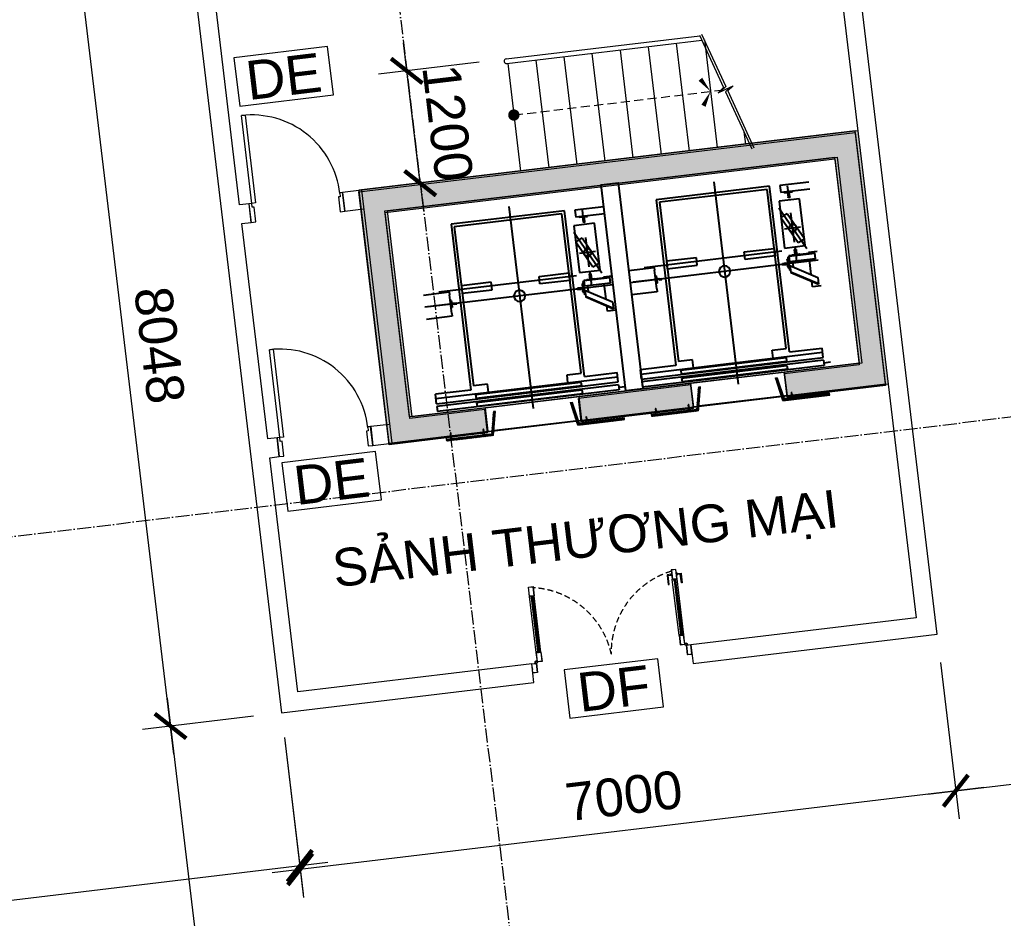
# Model space of a CAD drawing. Header units: millimetres. Extents: x -55734 to 118445, y -16290 to 119028.
# Drawn here: x 62700 to 73129, y 25763 to 35291 of the extents above; entities that cross this region are included whole.
import ezdxf
from ezdxf.enums import TextEntityAlignment as Align
from ezdxf.xclip import XClip

# ---------------------------------------------------------------- set-up
doc = ezdxf.new("R2010")
doc.units = ezdxf.units.MM
doc.header["$XCLIPFRAME"] = 0
for name, pattern in [('CGXD', [18, 4, -2, 4, -2, 4, -2]), ('Grid Line', [4.2, 3, -0.6, 0, -0.6]), ('HIDDEN2', [4.7625, 3.175, -1.5875]), ('HIDDENX2', [0.75, 0.5, -0.25])]:
    doc.linetypes.add(name, pattern=pattern)
doc.layers.get('Defpoints').update_dxf_attribs({"color": 230})
for name, color, linetype, lineweight in [('CHU', 181, 'Continuous', 5), ('Core - tb$0$A.Wall', 2, 'Continuous', 25), ('CUA', 31, 'Continuous', 9), ('DIM', 1, 'Continuous', 5), ('Duong Ranh', 83, 'CGXD', 50), ('GRA', 211, 'Continuous', 9), ('HATCH', 9, 'Continuous', 9), ('HATCH-1', 8, 'Continuous', 5), ('HATCH-TUONG', 152, 'Continuous', 15), ('LAT-GACH', 140, 'Continuous', 13), ('NET-CAT', 3, 'Continuous', 15), ('NET-THAY', 2, 'Continuous', 9), ('NET-THAY-2', 55, 'Continuous', 13), ('TRUC', 225, 'Continuous', 5), ('X-COT HAM$0$LC.HA', 8, 'Continuous', 9), ('Y-GHI CHU PCCC$0$Z-CT1-GHI CHU TT$0$KI-HIEU', 6, 'Continuous', 13)]:
    doc.layers.add(name, color=color, linetype=linetype, lineweight=lineweight)
doc.layers.add('Core - tb$0$CT3 MBT 11-31$0$Nqh-ME-01', color=8, linetype='Continuous')
doc.styles.add('Arial_4', font='arial_0.ttf', dxfattribs={"height": 400})
doc.styles.add('TA1', font='arial_0.ttf')
doc.styles.add('Y-GHI CHU PCCC$0$Arial', font='arial_0.ttf')
doc.dimstyles.new('D_200_KTx2', dxfattribs={"dimtxt": 400, "dimasz": 300, "dimexe": 300, "dimexo": 300, "dimgap": 160, "dimtad": 1, "dimdec": 0, "dimzin": 9, "dimtxsty": 'TA1', "dimblk": 'ARCHTICK', "dimcen": 1, "dimdle": 300, "dimclrd": 256, "dimclre": 256, "dimclrt": 7, "dimadec": 0, "dimazin": 0, "dimtfac": 1, "dimtdec": 0, "dimtix": 1, "dimtmove": 1, "dimatfit": 3, "dimldrblk": 'ARCHTICK', "dimfxl": 0, "dimtolj": 1, "dimtzin": 0, "dimlwd": -1, "dimlwe": -1, "dimarcsym": 0})

# ---------------------------------------------------------------- blocks, each defined once
blk = doc.blocks.new('CUA 1 CANH MO - 2 - Type 1000-1152411-MẶT BẰNG HẦM 2')
at = {"layer": 'CUA'}
for p, q in [((-368, 1040), (-328, 1040)), ((-368, 102), (-368, 1040)), ((-328, 1040), (-328, 102)), ((-328, 102), (-368, 102))]:
    blk.add_line(p, q, dxfattribs=at)
at = {"layer": 'CUA', "lineweight": 5}
for p, q in [((-369, 102), (-399, 102)), ((-399, 102), (-399, -98)), ((-369, 61), (-369, 102)), ((-349, 61), (-369, 61)), ((-349, -98), (-349, 61)), ((571, 61), (551, 61)), ((551, 61), (551, -98)), ((601, 102), (571, 102)), ((571, 102), (571, 61)), ((601, -98), (601, 102)), ((-399, -98), (-349, -98)), ((551, -98), (601, -98))]:
    blk.add_line(p, q, dxfattribs=at)
blk.add_arc((-368, 102), 938, 359.5, 90, dxfattribs=at)
blk = doc.blocks.new('_ArchTick')
at = {"color": 0, "const_width": 0.15}
blk.add_lwpolyline([(-0.5, -0.5), (0.5, 0.5)], dxfattribs=at)
blk = doc.blocks.new('*D21')
at = {"layer": 'Defpoints', "color": 0, "transparency": 16777216}
for p in [(74574, 43390), (74925, 41929), (44343, 34586)]:
    blk.add_point(p, dxfattribs=at)
at = {"layer": 'DIM', "transparency": 16777216}
for p, q in [((74855, 42221), (74504, 43682)), ((43700, 35977), (74866, 43460)), ((44273, 34878), (43922, 36339))]:
    blk.add_line(p, q, dxfattribs=at)
at = {"layer": 'DIM', "transparency": 16777216, "xscale": 300, "yscale": 300, "zscale": 300}
for p, rotation in [((74574, 43390), 13.50200419172087), ((43992, 36047), 193.5020041917208)]:
    blk.add_blockref('_ArchTick', p, dxfattribs=dict(at, rotation=rotation))
at = {"layer": 'DIM', "color": 7, "transparency": 16777216, "insert": (59198, 40073), "char_height": 400, "attachment_point": 5, "rotation": 13.502, "style": 'TA1'}
blk.add_mtext('\\A1;31452', dxfattribs=at)
blk = doc.blocks.new('Core - tb$0$CT3 MBT 11-31$0$tm')
at = {"layer": 'Core - tb$0$CT3 MBT 11-31$0$Nqh-ME-01'}
for p, q in [((-130, -1885), (-130, -115)), ((-130, -459), (-130, -150)), ((-270, -1751), (-270, -281)), ((-130, -469), (-130, -378)), ((854, -538), (854, -1663)), ((854, -538), (892, -538)), ((892, -538), (892, -1663)), ((939, -538), (939, -1663)), ((939, -538), (976, -538)), ((976, -538), (976, -1663)), ((-1085, -1125), (1073, -1125)), ((854, -1663), (892, -1663)), ((939, -1663), (976, -1663)), ((-130, -2125), (-130, -1731)), ((-130, -1818), (-130, -1731)), ((-265, -2019), (-728, -1777)), ((-500, -1981), (-500, -1810)), ((-855, -1896), (-952, -1896)), ((-896, -1896), (-818, -1896)), ((-348, -1896), (-662, -1896)), ((-292, -1896), (-144, -1896)), ((-204, -1896), (-282, -1896)), ((957, -2055), (957, -2125))]:
    blk.add_line(p, q, dxfattribs=at)
for points in [[(-260, -115), (-260, -390)], [(0, -390), (0, -115)], [(900, -115), (800, -115)], [(800, -494), (800, -115)], [(845, -115), (845, -2055)], [(900, -115), (900, -2055)], [(930, -2055), (930, -115)], [(930, -115), (985, -115)], [(985, -2055), (985, -115)], [(-260, -390), (-230, -390)], [(-30, -390), (-230, -390)], [(-168, -393), (-93, -393)], [(-168, -399), (-168, -393)], [(-167, -400), (-135, -402)], [(-134, -424), (-134, -403)], [(-126, -424), (-126, -403)], [(-125, -402), (-93, -400)], [(-93, -399), (-93, -393)], [(-30, -390), (0, -390)], [(-970, -494), (800, -494)], [(-970, -1706), (-970, -494)], [(-135, -426), (-135, -455)], [(-135, -455), (-125, -455)], [(-125, -426), (-125, -455)], [(-940, -1675), (-940, -525)], [(-940, -525), (760, -525)], [(-310, -525), (-230, -525)], [(-310, -845), (-310, -525)], [(-230, -525), (-230, -845)], [(760, -675), (760, -525)], [(845, -675), (760, -675)], [(-230, -845), (-310, -845)], [(-230, -1355), (-310, -1355)], [(-310, -1355), (-310, -1675)], [(-230, -1675), (-230, -1355)], [(845, -1525), (760, -1525)], [(760, -1525), (760, -1675)], [(800, -1706), (-970, -1706)], [(760, -1675), (-940, -1675)], [(-310, -1675), (-230, -1675)], [(-138, -1777), (-138, -1745)], [(-138, -1745), (-122, -1745)], [(-122, -1777), (-122, -1745)], [(800, -1706), (800, -2055)], [(-963, -2125), (-963, -1816)], [(-963, -1816), (-888, -1816)], [(-888, -2125), (-888, -1816)], [(-885, -1888), (-885, -1853)], [(-882, -1853), (-885, -1853)], [(-882, -1853), (-882, -1888)], [(-800, -2006), (-800, -1786)], [(-800, -1786), (-300, -1786)], [(-623, -1786), (-661, -1858)], [(-661, -1858), (-377, -2006)], [(-339, -1934), (-623, -1786)], [(-300, -1786), (-300, -2006)], [(-218, -1853), (-218, -1888)], [(-218, -1853), (-215, -1853)], [(-215, -1888), (-215, -1853)], [(-212, -2097), (-212, -1820)], [(-212, -1820), (-149, -1820)], [(-206, -2097), (-206, -1820)], [(-200, -1810), (-60, -1810)], [(-200, -1820), (-200, -1810)], [(-175, -1807), (-175, -1800)], [(-174, -1799), (-136, -1796)], [(-175, -1807), (-86, -1807)], [(-149, -2097), (-149, -1820)], [(-149, -1853), (-90, -1853)], [(-137, -1778), (-136, -1778)], [(-135, -1795), (-135, -1779)], [(-125, -1795), (-125, -1779)], [(-124, -1778), (-123, -1778)], [(-86, -1799), (-124, -1796)], [(-109, -1820), (-36, -1820)], [(-109, -1820), (51, -2097)], [(-86, -1807), (-86, -1800)], [(-60, -1820), (-60, -1810)], [(-43, -1820), (117, -2097)], [(-36, -1820), (123, -2097)], [(-885, -1940), (-885, -1904)], [(-882, -1940), (-885, -1940)], [(-882, -1888), (-831, -1888)], [(-882, -1891), (-831, -1891)], [(-882, -1901), (-831, -1901)], [(-831, -1904), (-882, -1904)], [(-882, -1904), (-882, -1940)], [(-828, -1898), (-828, -1894)], [(-825, -1894), (-825, -1898)], [(-377, -2006), (-339, -1934)], [(-275, -1894), (-275, -1898)], [(-272, -1898), (-272, -1894)], [(-218, -1888), (-269, -1888)], [(-218, -1891), (-269, -1891)], [(-218, -1901), (-269, -1901)], [(-269, -1904), (-218, -1904)], [(-218, -1904), (-218, -1940)], [(-218, -1940), (-215, -1940)], [(-215, -1940), (-215, -1904)], [(-300, -2006), (-800, -2006)], [(-222, -2125), (-222, -2032)], [(-222, -2032), (-212, -2032)], [(13, -2032), (-149, -2032)], [(143, -2032), (86, -2032)], [(143, -2125), (143, -2032)], [(900, -2055), (800, -2055)], [(930, -2055), (985, -2055)], [(-149, -2097), (-212, -2097)], [(51, -2097), (123, -2097)]]:
    blk.add_lwpolyline(points, dxfattribs=at)
for points in [[(-168, -399, 0.396325), (-167, -400)], [(-134, -403, 0.396325), (-135, -402)], [(-125, -402, 0.396325), (-126, -403)], [(-93, -400, 0.396325), (-93, -399)], [(-135, -425, 0.267949), (-134, -424)], [(-135, -425, 0.267949), (-135, -426)], [(-126, -424, 0.267949), (-126, -425)], [(-125, -426, 0.267949), (-126, -425)], [(-174, -1799, 0.390876), (-175, -1800)], [(-138, -1777, 0.414214), (-137, -1778)], [(-135, -1779, 0.414214), (-136, -1778)], [(-136, -1796, 0.390876), (-135, -1795)], [(-124, -1778, 0.414214), (-125, -1779)], [(-125, -1795, 0.390876), (-124, -1796)], [(-123, -1778, 0.414214), (-122, -1777)], [(-86, -1800, 0.390876), (-86, -1799)], [(-885, -1888, 0.414214), (-882, -1891)], [(-882, -1901, 0.414214), (-885, -1904)], [(-825, -1894, 0.414214), (-831, -1888)], [(-828, -1894, 0.414214), (-831, -1891)], [(-831, -1901, 0.414214), (-828, -1898)], [(-831, -1904, 0.414214), (-825, -1898)], [(-275, -1894, -0.414214), (-269, -1888)], [(-269, -1904, -0.414214), (-275, -1898)], [(-272, -1894, -0.414214), (-269, -1891)], [(-269, -1901, -0.414214), (-272, -1898)], [(-215, -1888, -0.414214), (-218, -1891)], [(-218, -1901, -0.414214), (-215, -1904)]]:
    blk.add_lwpolyline(points, format="xyb", dxfattribs=at)
for centre, radius in [((-130, -1125), 60), ((-500, -1896), 40)]:
    blk.add_circle(centre, radius, dxfattribs=at)
blk = doc.blocks.new('A$C1F5A74C7')
at = {"color": 0, "lineweight": 5}
for p, q in [((0, 10), (0, 12)), ((0, 10), (21, 10)), ((3, 8), (3, 10)), ((3, 5), (3, 7)), ((5, 91), (10, 94)), ((5, 91), (5, 29)), ((5, 91), (15, 91)), ((6, 78), (5, 75)), ((5, 75), (8, 75)), ((6, 72), (5, 69)), ((5, 69), (8, 69)), ((6, 66), (5, 63)), ((5, 63), (8, 63)), ((6, 60), (5, 57)), ((5, 57), (8, 57)), ((6, 54), (5, 51)), ((5, 51), (8, 51)), ((5, 49), (8, 49)), ((5, 10), (5, 29)), ((8, 5), (5, 5)), ((7, 80), (6, 78)), ((6, 78), (10, 78)), ((8, 73), (6, 72)), ((8, 67), (6, 66)), ((8, 61), (6, 60)), ((8, 55), (6, 54)), ((8, 82), (7, 80)), ((7, 81), (10, 81)), ((7, 80), (10, 80)), ((7, 29), (7, 76)), ((7, 10), (7, 31)), ((7, 9), (7, 10)), ((7, 5), (7, 8)), ((7, 5), (7, 5)), ((9, 84), (8, 82)), ((8, 83), (10, 83)), ((8, 73), (8, 75)), ((8, 69), (8, 67)), ((8, 61), (8, 63)), ((8, 57), (8, 55)), ((8, 51), (8, 49)), ((10, 87), (9, 85)), ((9, 85), (12, 86)), ((10, 5), (9, 5)), ((10, 99), (10, 11)), ((10, 94), (15, 91)), ((10, 87), (12, 85)), ((10, 41), (10, 80)), ((10, 78), (15, 78)), ((10, 41), (11, 41)), ((10, 13), (10, 0)), ((12, 5), (10, 5)), ((11, 84), (13, 84)), ((11, 81), (14, 82)), ((11, 41), (11, 80)), ((11, 80), (14, 80)), ((12, 84), (12, 83)), ((12, 73), (12, 75)), ((12, 75), (15, 75)), ((12, 73), (15, 72)), ((12, 69), (12, 67)), ((12, 69), (15, 69)), ((12, 67), (15, 66)), ((12, 61), (12, 63)), ((12, 63), (15, 63)), ((12, 61), (15, 60)), ((12, 57), (12, 55)), ((12, 57), (15, 57)), ((12, 55), (15, 54)), ((12, 49), (12, 51)), ((12, 51), (15, 51)), ((12, 49), (15, 49)), ((12, 5), (12, 5)), ((13, 82), (14, 80)), ((16, 5), (13, 5)), ((14, 80), (15, 78)), ((14, 29), (14, 76)), ((14, 10), (14, 31)), ((14, 9), (14, 10)), ((14, 5), (14, 8)), ((15, 91), (15, 29)), ((15, 78), (15, 75)), ((15, 72), (15, 69)), ((15, 66), (15, 63)), ((15, 60), (15, 57)), ((15, 54), (15, 51)), ((15, 10), (15, 29)), ((18, 10), (18, 8)), ((18, 7), (18, 5)), ((21, 10), (21, 12))]:
    blk.add_line(p, q, dxfattribs=at)
for centre, radius, start, end in [((5, 7), 2.77, 227.3489, 309.0524), ((10, 15), 10.9, 250.5292, 255.5659), ((10, 15), 10.9, 263.51, 276.4907), ((10, 15), 10.9, 284.1671, 289.4715), ((16, 7), 2.77, 230.845, 312.6565)]:
    blk.add_arc(centre, radius, start, end, dxfattribs=at)
blk = doc.blocks.new('*U34')
for p, q in [((11, 0), (11, 0)), ((12, 0), (11, 0)), ((12, 0), (12, 0)), ((14, 0), (13, 0)), ((14, 3), (14, 4)), ((14, 2), (14, 3)), ((14, 2), (14, 2)), ((14, 0), (14, 1)), ((14, 0), (14, -1)), ((14, 0), (15, 0)), ((16, 0), (16, 0)), ((17, 0), (17, 0)), ((17, 0), (18, 0)), ((48, 10), (48, -10)), ((14, -2), (14, -3)), ((14, -2), (14, -2)), ((14, -3), (14, -4))]:
    blk.add_line(p, q)
blk.add_lwpolyline([(50, 10), (9, 10, 0.414215), (7, 8), (7, -8, 0.414214), (9, -10), (50, -10)], format="xyb")
for radius in [2.9, 0.712]:
    blk.add_circle((14, 0), radius)
at = {"extrusion": (0, 0, -1), "xscale": 0.3999999999068677, "yscale": 0.3999999999068677, "zscale": -0.4, "rotation": 90.00000000000001}
blk.add_blockref('A$C1F5A74C7', (-43, -4), dxfattribs=at)
blk = doc.blocks.new('A$C480F4123')
at = {"layer": 'GRA', "transparency": 33554687}
h = blk.add_hatch(dxfattribs=at)
h.set_pattern_fill('ANSI37', color=159, scale=50, angle=652.0858, style=0)
h.set_pattern_definition([(337.085768, (32902.201, 181537.189), (2.43345473, 5.7568045), []), (67.085768, (32902.201, 181537.189), (-5.7568045, 2.43345473), [])])
h.paths.add_polyline_path([(69500, 30827), (69520, 31081), (69499, 31078), (69481, 30845)])
h = blk.add_hatch(dxfattribs=at)
h.set_pattern_fill('ANSI37', color=159, scale=50, angle=652.0858, style=0)
h.set_pattern_definition([(337.085768, (32703.6204, 181513.402), (2.43345473, 5.7568045), []), (67.085768, (32703.6204, 181513.402), (-5.7568045, 2.43345473), [])])
h.paths.add_polyline_path([(70393, 30934), (70314, 31176), (70334, 31178), (70407, 30956)])
h = blk.add_hatch(dxfattribs=at)
h.set_pattern_fill('ANSI37', color=159, scale=50, angle=276.8306, style=0)
h.set_pattern_definition([(321.8306493, (33216.617, 304596.5165), (3.86242455, 4.91367241), []), (51.8306493, (33216.617, 304596.5165), (-4.91367241, 3.86242455), [])])
h.paths.add_polyline_path([(70393, 30934), (70890, 30993), (70888, 31013), (70407, 30956)])
h = blk.add_hatch(dxfattribs=at)
h.set_pattern_fill('ANSI37', color=159, scale=50, angle=652.0858, style=0)
h.set_pattern_definition([(337.085768, (30529.163, 181252.934), (2.43345473, 5.7568045), []), (67.085768, (30529.163, 181252.934), (-5.7568045, 2.43345473), [])])
h.paths.add_polyline_path([(68219, 30673), (68140, 30916), (68160, 30918), (68233, 30695)])
h = blk.add_hatch(dxfattribs=at)
h.set_pattern_fill('ANSI37', color=159, scale=50, angle=652.0858, style=0)
h.set_pattern_definition([(337.085768, (30727.743, 181276.721), (2.43345473, 5.7568045), []), (67.085768, (30727.743, 181276.721), (-5.7568045, 2.43345473), [])])
h.paths.add_polyline_path([(67325, 30566), (67345, 30820), (67325, 30818), (67307, 30584)])
h = blk.add_hatch(dxfattribs=at)
h.set_pattern_fill('ANSI37', color=159, scale=50, angle=276.8306, style=0)
h.set_pattern_definition([(321.8306493, (33415.1975, 304620.3035), (3.86242455, 4.91367241), []), (51.8306493, (33415.1975, 304620.3035), (-4.91367241, 3.86242455), [])])
h.paths.add_polyline_path([(69500, 30827), (69003, 30767), (68997, 30817), (69001, 30787), (69481, 30845)])
h = blk.add_hatch(dxfattribs=at)
h.set_pattern_fill('ANSI37', color=159, scale=50, angle=276.8306, style=0)
h.set_pattern_definition([(321.8306493, (31042.1595, 304336.0483), (3.86242455, 4.91367241), []), (51.8306493, (31042.1595, 304336.0483), (-4.91367241, 3.86242455), [])])
h.paths.add_polyline_path([(68219, 30673), (68715, 30733), (68713, 30753), (68233, 30695)])
h = blk.add_hatch(dxfattribs=at)
h.set_pattern_fill('ANSI37', color=159, scale=50, angle=276.8306, style=0)
h.set_pattern_definition([(321.8306493, (31240.74, 304359.8353), (3.86242455, 4.91367241), []), (51.8306493, (31240.74, 304359.8353), (-4.91367241, 3.86242455), [])])
h.paths.add_polyline_path([(67325, 30566), (66829, 30507), (66823, 30556), (66827, 30527), (67307, 30584)])
at = {"layer": 'NET-CAT'}
h = blk.add_hatch(color=256, dxfattribs=at)
h.dxf.hatch_style = 1
h.paths.add_polyline_path([(71159, 33795), (65896, 33165), (66217, 30484), (67270, 30610), (67240, 30858), (66436, 30762), (66174, 32946), (70940, 33517), (71202, 31333), (70407, 31238), (70437, 30989), (71480, 31114)])
h.paths.add_polyline_path([(69415, 31119), (68233, 30977), (68263, 30729), (69444, 30870)], flags=17)
at = {"layer": 'Core - tb$0$A.Wall', "ltscale": 0.5}
blk.add_lwpolyline([(68908, 31058), (68729, 31037), (68468, 33221), (68646, 33242)], close=True, dxfattribs=at)
at = {"layer": 'GRA'}
for points in [[(69500, 30827), (69520, 31081), (69499, 31078), (69481, 30845)], [(70393, 30934), (70314, 31176), (70334, 31178), (70407, 30956)], [(70393, 30934), (70890, 30993), (70888, 31013), (70407, 30956)], [(68219, 30673), (68140, 30916), (68160, 30918), (68233, 30695)], [(67325, 30566), (67345, 30820), (67325, 30818), (67307, 30584)], [(69500, 30827), (69003, 30767), (68997, 30817), (69001, 30787), (69481, 30845)], [(68219, 30673), (68715, 30733), (68713, 30753), (68233, 30695)], [(67325, 30566), (66829, 30507), (66823, 30556), (66827, 30527), (67307, 30584)]]:
    blk.add_lwpolyline(points, close=True, dxfattribs=at)
at = {"layer": 'HATCH'}
for p, q in [((69415, 31119), (70407, 31238)), ((70407, 31238), (69415, 31119)), ((68233, 30977), (67240, 30858)), ((70437, 30989), (69444, 30870)), ((69444, 30870), (70437, 30989)), ((67270, 30610), (68263, 30729))]:
    blk.add_line(p, q, dxfattribs=at)
at = {"layer": 'LAT-GACH'}
for p, q in [((69415, 31119), (70407, 31238)), ((67240, 30858), (68233, 30977)), ((70378, 30982), (69504, 30878)), ((68203, 30722), (67329, 30617))]:
    blk.add_line(p, q, dxfattribs=at)
at = {"layer": 'NET-CAT'}
for p, q in [((71159, 33795), (65896, 33165)), ((71480, 31114), (71159, 33795)), ((66174, 32946), (70940, 33517)), ((70940, 33517), (71202, 31333)), ((65896, 33165), (66217, 30484)), ((66436, 30762), (66174, 32946)), ((71202, 31333), (70407, 31238)), ((70407, 31238), (70437, 30989)), ((70437, 30989), (70407, 31238)), ((69415, 31119), (68233, 30977)), ((69415, 31119), (69444, 30870)), ((69444, 30870), (69415, 31119)), ((70437, 30989), (71480, 31114)), ((68263, 30729), (68233, 30977)), ((67240, 30858), (66436, 30762)), ((67270, 30610), (67240, 30858)), ((68263, 30729), (69444, 30870)), ((66217, 30484), (67270, 30610))]:
    blk.add_line(p, q, dxfattribs=at)
at = {"layer": 'Core - tb$0$CT3 MBT 11-31$0$Nqh-ME-01', "extrusion": (0, 0, -1), "zscale": -1, "rotation": 263.1693507407662}
for p in [(-68674, 32042), (-66500, 31782)]:
    blk.add_blockref('Core - tb$0$CT3 MBT 11-31$0$tm', p, dxfattribs=at)
at = {"layer": 'GRA', "xscale": -1, "rotation": 276.8306492592343}
for p in [(70493, 30946), (68318, 30685)]:
    blk.add_blockref('*U34', p, dxfattribs=at)
at = {"layer": 'GRA', "rotation": 96.83064925923432}
for p in [(69401, 30815), (69401, 30815), (69053, 30773), (69053, 30773), (66879, 30513), (66879, 30513), (67226, 30554), (67226, 30554)]:
    blk.add_blockref('*U34', p, dxfattribs=at)
blk = doc.blocks.new('A$C2FD36E42')
blk.add_blockref('A$C480F4123', (-2, 14))
blk = doc.blocks.new('*D55')
at = {"layer": 'Defpoints', "color": 0, "transparency": 16777216}
for p in [(67868, 34876), (66804, 34748), (68011, 33684)]:
    blk.add_point(p, dxfattribs=at)
at = {"layer": 'DIM', "transparency": 16777216}
for p, q in [((66804, 34748), (66768, 35046)), ((67570, 34840), (66506, 34713)), ((66947, 33557), (66804, 34748)), ((67713, 33649), (66649, 33521)), ((66947, 33557), (66982, 33259))]:
    blk.add_line(p, q, dxfattribs=at)
at = {"layer": 'DIM', "transparency": 16777216, "xscale": 300, "yscale": 300, "zscale": 300}
for p, rotation in [((66804, 34748), 276.8306492592342), ((66947, 33557), 96.83064925923418)]:
    blk.add_blockref('_ArchTick', p, dxfattribs=dict(at, rotation=rotation))
at = {"layer": 'DIM', "color": 7, "transparency": 16777216, "insert": (67237, 34196), "char_height": 400, "attachment_point": 5, "rotation": 276.8306, "style": 'TA1'}
blk.add_mtext('\\A1;1200', dxfattribs=at)
blk = doc.blocks.new('*U49')
for points in [[(-1273, 50), (-50, 50), (0, -100), (0, 200), (50, 50), (1381, 50)], [(-1273, 0), (-50, 0), (0, -150), (0, 150), (50, 0), (1381, 0)]]:
    blk.add_lwpolyline(points)
blk = doc.blocks.new('*D67')
at = {"layer": 'Defpoints', "color": 0, "transparency": 16777216}
for p in [(72426, 28775), (65472, 27978), (65674, 26283)]:
    blk.add_point(p, dxfattribs=at)
at = {"layer": 'DIM', "transparency": 16777216}
for p, q in [((72462, 28477), (72660, 26818)), ((65507, 27680), (65710, 25985)), ((72923, 27151), (65377, 26247))]:
    blk.add_line(p, q, dxfattribs=at)
at = {"layer": 'DIM', "transparency": 16777216, "xscale": 300, "yscale": 300, "zscale": 300}
for p, rotation in [((72625, 27116), 6.830649259233956), ((65674, 26283), 186.830649259234)]:
    blk.add_blockref('_ArchTick', p, dxfattribs=dict(at, rotation=rotation))
at = {"layer": 'DIM', "color": 7, "transparency": 16777216, "insert": (69106, 27061), "char_height": 400, "attachment_point": 5, "rotation": 6.8306, "style": 'TA1', "bg_fill": 3, "box_fill_scale": 1.1, "bg_fill_color": 256, "bg_fill_true_color": 13158600, "bg_fill_transparency": 0}
blk.add_mtext('\\A1;7000', dxfattribs=at)
blk = doc.blocks.new('*D68')
at = {"layer": 'Defpoints', "color": 0, "transparency": 16777216}
for p in [(65472, 27978), (49524, 27427), (49883, 24428)]:
    blk.add_point(p, dxfattribs=at)
at = {"layer": 'DIM', "transparency": 16777216}
for p, q in [((65507, 27680), (65706, 26021)), ((49560, 27129), (49919, 24130)), ((65968, 26354), (49586, 24392))]:
    blk.add_line(p, q, dxfattribs=at)
at = {"layer": 'DIM', "transparency": 16777216, "xscale": 300, "yscale": 300, "zscale": 300}
for p, rotation in [((65670, 26319), 6.830649259234036), ((49883, 24428), 186.830649259234)]:
    blk.add_blockref('_ArchTick', p, dxfattribs=dict(at, rotation=rotation))
at = {"layer": 'DIM', "color": 7, "transparency": 16777216, "insert": (57734, 25735), "char_height": 400, "attachment_point": 5, "rotation": 6.8306, "style": 'TA1', "bg_fill": 3, "box_fill_scale": 1.1, "bg_fill_color": 256, "bg_fill_true_color": 13158600, "bg_fill_transparency": 0}
blk.add_mtext('\\A1;15900', dxfattribs=at)
blk = doc.blocks.new('*D69')
at = {"layer": 'Defpoints', "color": 0, "transparency": 16777216}
for p in [(65476, 27942), (67995, 12432), (66166, 12213)]:
    blk.add_point(p, dxfattribs=at)
at = {"layer": 'DIM', "transparency": 16777216}
for p, q in [((64263, 28099), (66202, 11915)), ((65178, 27907), (64001, 27766)), ((67697, 12396), (65869, 12177))]:
    blk.add_line(p, q, dxfattribs=at)
at = {"layer": 'DIM', "transparency": 16777216, "xscale": 300, "yscale": 300, "zscale": 300}
for p, rotation in [((64299, 27802), 96.83064925923405), ((66166, 12213), 276.8306492592341)]:
    blk.add_blockref('_ArchTick', p, dxfattribs=dict(at, rotation=rotation))
at = {"layer": 'DIM', "color": 7, "transparency": 16777216, "insert": (65594, 20051), "char_height": 400, "attachment_point": 5, "rotation": 276.8306, "style": 'TA1', "bg_fill": 3, "box_fill_scale": 1.1, "bg_fill_color": 256, "bg_fill_true_color": 13158600, "bg_fill_transparency": 0}
blk.add_mtext('\\A1;15700', dxfattribs=at)
blk = doc.blocks.new('*D70')
at = {"layer": 'Defpoints', "color": 0, "transparency": 16777216}
for p in [(64519, 35933), (63342, 35793), (65476, 27942)]:
    blk.add_point(p, dxfattribs=at)
at = {"layer": 'DIM', "transparency": 16777216}
for p, q in [((64335, 27504), (63306, 36090)), ((64221, 35898), (63044, 35757)), ((65178, 27907), (64001, 27766))]:
    blk.add_line(p, q, dxfattribs=at)
at = {"layer": 'DIM', "transparency": 16777216, "xscale": 300, "yscale": 300, "zscale": 300}
for p, rotation in [((63342, 35793), 96.83064925923405), ((64299, 27802), 276.8306492592341)]:
    blk.add_blockref('_ArchTick', p, dxfattribs=dict(at, rotation=rotation))
at = {"layer": 'DIM', "color": 7, "transparency": 16777216, "insert": (64182, 31840), "char_height": 400, "attachment_point": 5, "rotation": 276.8306, "style": 'TA1', "bg_fill": 3, "box_fill_scale": 1.1, "bg_fill_color": 256, "bg_fill_true_color": 13158600, "bg_fill_transparency": 0}
blk.add_mtext('\\A1;8048', dxfattribs=at)
blk = doc.blocks.new('*D73')
at = {"layer": 'Defpoints', "color": 0, "transparency": 16777216}
for p in [(85831, 30380), (72426, 28775), (86029, 28721)]:
    blk.add_point(p, dxfattribs=at)
at = {"layer": 'DIM', "transparency": 16777216}
for p, q in [((85866, 30082), (86065, 28424)), ((72327, 27080), (86327, 28757)), ((72462, 28477), (72660, 26818))]:
    blk.add_line(p, q, dxfattribs=at)
at = {"layer": 'DIM', "transparency": 16777216, "xscale": 300, "yscale": 300, "zscale": 300}
for p, rotation in [((86029, 28721), 6.830649259233962), ((72625, 27116), 186.830649259234)]:
    blk.add_blockref('_ArchTick', p, dxfattribs=dict(at, rotation=rotation))
at = {"layer": 'DIM', "color": 7, "transparency": 16777216, "insert": (79284, 28280), "char_height": 400, "attachment_point": 5, "rotation": 6.8306, "style": 'TA1', "bg_fill": 3, "box_fill_scale": 1.1, "bg_fill_color": 256, "bg_fill_true_color": 13158600, "bg_fill_transparency": 0}
blk.add_mtext('\\A1;13500', dxfattribs=at)
blk = doc.blocks.new('ALC1807-ASCENT PLAZA-KET CAU_rvt-1-MẶT BẰNG HẦM 1')
at = {"layer": 'X-COT HAM$0$LC.HA'}
h = blk.add_hatch(color=256, dxfattribs=at)
h.dxf.hatch_style = 1
h.paths.add_polyline_path([(66575, 33246), (71341, 33817), (71602, 31633), (66836, 31062)], flags=16)
h.paths.add_polyline_path([(69845, 31170), (69815, 31419), (70808, 31537), (70838, 31289), (71880, 31414), (71559, 34095), (66297, 33465), (66618, 30784), (67660, 30909), (67631, 31157), (68624, 31276), (68653, 31028)])
for p, q in [((70838, 31289), (70808, 31537)), ((69845, 31170), (69815, 31419)), ((68653, 31028), (68624, 31276)), ((67660, 30909), (67631, 31157))]:
    blk.add_line(p, q)
for points in [[(66297, 33465), (71559, 34095), (71880, 31414), (70838, 31289)], [(67631, 31157), (66836, 31062), (66575, 33246), (71341, 33817), (71602, 31633), (70808, 31537)], [(67660, 30909), (66618, 30784), (66297, 33465)], [(69815, 31419), (68624, 31276)], [(69845, 31170), (68653, 31028)]]:
    blk.add_lwpolyline(points)
blk = doc.blocks.new('*U119')
for p, q in [((-788, 112), (-788, 712)), ((-771, 699, 0), (-771, 126, 0)), ((-754, 699, 0), (-754, 126, 0)), ((-738, 112), (-738, 712)), ((737, 112), (737, 712)), ((754, 699, 0), (754, 126, 0)), ((771, 699, 0), (771, 126, 0)), ((788, 112), (788, 712)), ((-5679, 0, 0), (-850, 0, 0)), ((5314, 0, 0), (850, 0, 0)), ((-5679, -100, 0), (-850, -100, 0)), ((-5666, -42, 0), (-863, -42, 0)), ((-5666, -58, 0), (-863, -58, 0)), ((5314, -100, 0), (850, -100, 0)), ((5301, -42, 0), (863, -42, 0)), ((5301, -58, 0), (863, -58, 0))]:
    blk.add_line(p, q)
at = {"color": 1}
for p, q in [((-763, 119, 0), (-763, 706, 0)), ((762, 119, 0), (762, 706, 0)), ((-857, -50, 0), (-5673, -50, 0)), ((857, -50, 0), (5308, -50, 0))]:
    blk.add_line(p, q, dxfattribs=at)
at = {"ltscale": 100}
for p, q in [((-5679, -61, 0), (-5679, -39, 0)), ((-5679, -61, 0), (-5679, -39, 0)), ((-850, -61, 0), (-850, -39, 0)), ((-850, -61, 0), (-850, -39, 0)), ((850, -61, 0), (850, -39, 0)), ((850, -61, 0), (850, -39, 0)), ((5314, -61, 0), (5314, -39, 0)), ((5314, -61, 0), (5314, -39, 0))]:
    blk.add_line(p, q, dxfattribs=at)
for points in [[(-738, 712), (-788, 712), (-788, 812), (-738, 812)], [(-740, 714), (-786, 714), (-786, 810), (-740, 810)], [(737, 712), (788, 712), (788, 812), (737, 812)], [(740, 714), (786, 714), (786, 810), (740, 810)], [(-738, 12), (-788, 12), (-788, 112), (-738, 112)], [(-740, 14), (-786, 14), (-786, 110), (-740, 110)], [(737, 12), (788, 12), (788, 112), (737, 112)], [(740, 14), (786, 14), (786, 110), (740, 110)], [(-5729, -100), (-5729, 0), (-5679, 0), (-5679, -100)], [(-850, 0), (-800, 0), (-800, -100), (-850, -100)], [(850, 0), (800, 0), (800, -100), (850, -100)], [(5364, -100), (5364, 0), (5314, 0), (5314, -100)], [(-5727, -98), (-5727, -2), (-5681, -2), (-5681, -98)], [(-848, -2), (-802, -2), (-802, -98), (-848, -98)], [(848, -2), (802, -2), (802, -98), (848, -98)], [(5362, -98), (5362, -2), (5316, -2), (5316, -98)]]:
    blk.add_lwpolyline(points, close=True)
for points in [[(687, 662), (697, 662), (697, 757), (728, 757, -0.063254), (727, 760), (727, 765, -0.063254), (728, 767), (687, 767), (687, 757)], [(737, 775), (737, 750, -0.414214), (727, 760), (727, 765, -0.414214)], [(788, 775), (788, 750, 0.414214), (798, 760), (798, 765, 0.414214)], [(838, 662), (828, 662), (828, 757), (797, 757, 0.063254), (798, 760), (798, 765, 0.063254), (797, 767), (838, 767), (838, 757)]]:
    blk.add_lwpolyline(points, format="xyb", close=True)
at = {"elevation": 0}
for points in [[(-752, 712), (-774, 712), (-774, 700, 0.414214), (-773, 699), (-770, 699, 0.414214), (-769, 700, 0.414214), (-770, 700), (-772, 700, -0.414214), (-773, 701), (-773, 711, -0.414214), (-772, 711), (-753, 711, -0.414214), (-753, 711), (-753, 701, -0.414214), (-753, 700), (-756, 700, 0.414214), (-756, 700, 0.414214), (-756, 699), (-752, 699, 0.414214), (-752, 700), (-752, 712)], [(752, 712), (774, 712), (774, 700, -0.414214), (773, 699), (770, 699, -0.414214), (769, 700, -0.414214), (770, 700), (772, 700, 0.414214), (772, 701), (772, 711, 0.414214), (772, 711), (753, 711, 0.414214), (752, 711), (752, 701, 0.414214), (753, 700), (756, 700, -0.414214), (756, 700, -0.414214), (756, 699), (752, 699, -0.414214), (752, 700), (752, 712)], [(-5679, -39), (-5679, -61), (-5667, -61, 0.414214), (-5666, -61), (-5666, -57, 0.414214), (-5667, -57, 0.414214), (-5667, -57), (-5667, -60, -0.414214), (-5668, -60), (-5678, -60, -0.414214), (-5678, -60), (-5678, -41, -0.414214), (-5678, -40), (-5668, -40, -0.414214), (-5667, -41), (-5667, -43, 0.414214), (-5667, -44, 0.414214), (-5666, -43), (-5666, -40, 0.414214), (-5667, -39), (-5679, -39)], [(-850, -39), (-850, -61), (-863, -61, -0.414214), (-863, -61), (-863, -57, -0.414214), (-863, -57, -0.414214), (-862, -57), (-862, -60, 0.414214), (-862, -60), (-852, -60, 0.414214), (-851, -60), (-851, -41, 0.414214), (-852, -40), (-862, -40, 0.414214), (-862, -41), (-862, -43, -0.414214), (-863, -44, -0.414214), (-863, -43), (-863, -40, -0.414214), (-863, -39), (-850, -39)], [(850, -39), (850, -61), (863, -61, 0.414214), (863, -61), (863, -57, 0.414214), (863, -57, 0.414214), (862, -57), (862, -60, -0.414214), (862, -60), (852, -60, -0.414214), (851, -60), (851, -41, -0.414214), (852, -40), (862, -40, -0.414214), (862, -41), (862, -43, 0.414214), (863, -44, 0.414214), (863, -43), (863, -40, 0.414214), (863, -39), (850, -39)], [(5314, -39), (5314, -61), (5302, -61, -0.414214), (5301, -61), (5301, -57, -0.414214), (5302, -57, -0.414214), (5302, -57), (5302, -60, 0.414214), (5303, -60), (5313, -60, 0.414214), (5313, -60), (5313, -41, 0.414214), (5313, -40), (5303, -40, 0.414214), (5302, -41), (5302, -43, -0.414214), (5302, -44, -0.414214), (5301, -43), (5301, -40, -0.414214), (5302, -39), (5314, -39)]]:
    blk.add_lwpolyline(points, format="xyb", dxfattribs=at)
at = {"color": 8, "lineweight": 5, "elevation": 0}
for points in [[(-765, 706, -0.110226), (-765, 706), (-760, 706, -0.110226), (-760, 706, -0.547587), (-760, 702, 0.371535), (-760, 702, -0.207699), (-760, 698, 0.626616), (-760, 697, 0.088099), (-754, 699), (-757, 699), (-757, 702), (-755, 702), (-759, 707, 0.26277), (-759, 707), (-763, 707), (-766, 707, 0.26277), (-766, 707), (-770, 702), (-768, 702), (-768, 699), (-771, 699, 0.088099), (-765, 697, 0.626616), (-765, 698, -0.207699), (-765, 702, 0.371535), (-765, 702, -0.547587)], [(765, 706, 0.110226), (765, 706), (760, 706, 0.110226), (760, 706, 0.547587), (760, 702, -0.371535), (760, 702, 0.207699), (760, 698, -0.626616), (760, 697, -0.088099), (754, 699), (757, 699), (757, 702), (755, 702), (759, 707, -0.26277), (759, 707), (762, 707), (766, 707, -0.26277), (766, 707), (770, 702), (768, 702), (768, 699), (771, 699, -0.088099), (765, 697, -0.626616), (765, 698, 0.207699), (765, 702, -0.371535), (765, 702, 0.547587)], [(-765, 119, 0.110226), (-765, 119), (-760, 119, 0.110226), (-760, 119, 0.547587), (-760, 123, -0.371535), (-760, 123, 0.207699), (-760, 127, -0.626616), (-760, 128, -0.088099), (-754, 126), (-757, 126), (-757, 123), (-755, 123), (-759, 118, -0.26277), (-759, 118), (-763, 118), (-766, 118, -0.26277), (-766, 118), (-770, 123), (-768, 123), (-768, 126), (-771, 126, -0.088099), (-765, 128, -0.626616), (-765, 127, 0.207699), (-765, 123, -0.371535), (-765, 123, 0.547587)], [(765, 119, -0.110226), (765, 119), (760, 119, -0.110226), (760, 119, -0.547587), (760, 123, 0.371535), (760, 123, -0.207699), (760, 127, 0.626616), (760, 128, 0.088099), (754, 126), (757, 126), (757, 123), (755, 123), (759, 118, 0.26277), (759, 118), (762, 118), (766, 118, 0.26277), (766, 118), (770, 123), (768, 123), (768, 126), (771, 126, 0.088099), (765, 128, 0.626616), (765, 127, -0.207699), (765, 123, 0.371535), (765, 123, -0.547587)]]:
    blk.add_lwpolyline(points, format="xyb", close=True, dxfattribs=at)
at = {"color": 1, "elevation": 0}
for points in [[(-760, 119), (-765, 119), (-765, 706), (-760, 706)], [(760, 119), (765, 119), (765, 706), (760, 706)]]:
    blk.add_lwpolyline(points, close=True, dxfattribs=at)
for points in [[(-752, 112), (-774, 112), (-774, 125, -0.414214), (-773, 126), (-770, 126, -0.414214), (-769, 125, -0.414214), (-770, 124), (-772, 124, 0.414214), (-773, 124), (-773, 114, 0.414214), (-772, 114), (-753, 114, 0.414214), (-753, 114), (-753, 124, 0.414214), (-753, 124), (-756, 124, -0.414214), (-756, 125, -0.414214), (-756, 126), (-752, 126, -0.414214), (-752, 125), (-752, 112)], [(752, 112), (774, 112), (774, 125, 0.414214), (773, 126), (770, 126, 0.414214), (769, 125, 0.414214), (770, 124), (772, 124, -0.414214), (772, 124), (772, 114, -0.414214), (772, 114), (753, 114, -0.414214), (752, 114), (752, 124, -0.414214), (753, 124), (756, 124, 0.414214), (756, 125, 0.414214), (756, 126), (752, 126, 0.414214), (752, 125), (752, 112)]]:
    blk.add_lwpolyline(points, format="xyb")
at = {"elevation": 0}
for points in [[(-5679, -41), (-5679, -60)], [(-5679, -41), (-5679, -60)], [(-850, -41), (-850, -60)], [(-850, -41), (-850, -60)], [(850, -41), (850, -60)], [(850, -41), (850, -60)], [(5314, -41), (5314, -60)], [(5314, -41), (5314, -60)]]:
    blk.add_lwpolyline(points, dxfattribs=at)
at = {"color": 8, "lineweight": 5}
for points in [[(-5673, -52, -0.110226), (-5673, -52), (-5673, -48, -0.110226), (-5673, -48, -0.547587), (-5669, -47, 0.371535), (-5669, -47, -0.207699), (-5664, -47, 0.626616), (-5664, -47, 0.088099), (-5666, -42), (-5666, -44), (-5669, -44), (-5669, -43), (-5674, -46, 0.26277), (-5674, -47), (-5674, -50), (-5674, -53, 0.26277), (-5674, -54), (-5669, -57), (-5669, -56), (-5666, -56), (-5666, -58, 0.088099), (-5664, -53, 0.626616), (-5664, -53, -0.207699), (-5669, -53, 0.371535), (-5669, -53, -0.547587)], [(-857, -52, 0.110226), (-857, -52), (-857, -48, 0.110226), (-857, -48, 0.547587), (-860, -47, -0.371535), (-861, -47, 0.207699), (-865, -47, -0.626616), (-865, -47, -0.088099), (-863, -42), (-863, -44), (-860, -44), (-860, -43), (-856, -46, -0.26277), (-855, -47), (-855, -50), (-855, -53, -0.26277), (-856, -54), (-860, -57), (-860, -56), (-863, -56), (-863, -58, -0.088099), (-865, -53, -0.626616), (-865, -53, 0.207699), (-861, -53, -0.371535), (-860, -53, 0.547587)], [(857, -52, -0.110226), (857, -52), (857, -48, -0.110226), (857, -48, -0.547587), (860, -47, 0.371535), (861, -47, -0.207699), (865, -47, 0.626616), (865, -47, 0.088099), (863, -42), (863, -44), (860, -44), (860, -43), (856, -46, 0.26277), (855, -47), (855, -50), (855, -53, 0.26277), (856, -54), (860, -57), (860, -56), (863, -56), (863, -58, 0.088099), (865, -53, 0.626616), (865, -53, -0.207699), (861, -53, 0.371535), (860, -53, -0.547587)], [(5308, -52, 0.110226), (5308, -52), (5308, -48, 0.110226), (5308, -48, 0.547587), (5304, -47, -0.371535), (5304, -47, 0.207699), (5299, -47, -0.626616), (5299, -47, -0.088099), (5301, -42), (5301, -44), (5304, -44), (5304, -43), (5308, -46, -0.26277), (5309, -47), (5309, -50), (5309, -53, -0.26277), (5308, -54), (5304, -57), (5304, -56), (5301, -56), (5301, -58, -0.088099), (5299, -53, -0.626616), (5299, -53, 0.207699), (5304, -53, -0.371535), (5304, -53, 0.547587)]]:
    blk.add_lwpolyline(points, format="xyb", close=True, dxfattribs=at)
at = {"color": 1}
for points in [[(-857, -48), (-857, -53), (-5673, -53), (-5673, -48)], [(857, -48), (857, -53), (5308, -53), (5308, -48)]]:
    blk.add_lwpolyline(points, close=True, dxfattribs=at)
for centre, radius in [((-800, 12), 12.5), ((-800, 12), 10.5), ((800, 12), 12.5), ((800, 12), 10.5)]:
    blk.add_circle(centre, radius)
at = {"color": 8, "linetype": 'HIDDEN2', "lineweight": 5, "ltscale": 20}
for centre, start, end in [((-893, -86), 5.5004, 79.9944), ((893, -86), 100.0056, 174.4996)]:
    blk.add_arc(centre, 898, start, end, dxfattribs=at)
blk = doc.blocks.new('Y-GHI CHU PCCC$0$A$C53D4240F')
at = {"color": 8, "ltscale": 30}
blk.add_lwpolyline([(-266.7, -137.5), (266.7, -137.5), (266.7, 137.5), (-266.7, 137.5)], close=True, dxfattribs=at)
at = {"color": 8, "style": 'Y-GHI CHU PCCC$0$Arial'}
blk.add_text('DE', height=220, dxfattribs=at).set_placement((0, 0), align=Align.MIDDLE_CENTER)
blk = doc.blocks.new('Y-GHI CHU PCCC$0$A$C67775D76')
at = {"color": 8, "ltscale": 30}
blk.add_lwpolyline([(-266.7, -137.5), (266.7, -137.5), (266.7, 137.5), (-266.7, 137.5)], close=True, dxfattribs=at)
at = {"color": 8, "style": 'Y-GHI CHU PCCC$0$Arial'}
blk.add_text('DF', height=220, dxfattribs=at).set_placement((0, 0), align=Align.MIDDLE_CENTER)

msp = doc.modelspace()

# ---------------------------------------------------------------- hatches: boundary and pattern name
at = {"layer": 'HATCH-TUONG', "lineweight": 9}
for points in [[(66600.8, 33263.7), (71615, 33864.3), (71585.2, 34112.5), (66571.1, 33511.9)], [(71658.1, 31402), (71906.4, 31431.7), (71615, 33864.3), (71366.7, 33834.6), (71628.4, 31650.2)], [(66644, 30801.3), (66892.2, 30831.1), (66571.1, 33511.9), (66322.9, 33482.2), (66627.8, 30936.1)]]:
    msp.add_hatch(color=256, dxfattribs=at).paths.add_polyline_path(points, flags=0)

# ---------------------------------------------------------------- linework, layer by layer
at = {"layer": 'HATCH-1'}
msp.add_lwpolyline([(69916.9, 34659.4, 50, 0, 0), (70024.5, 34529.9, 0, 50, 0), (69950.6, 34378.6, 50, 50, 0)], format="xyseb", dxfattribs=at)
at = {"layer": 'HATCH-1', "linetype": 'HIDDEN2', "ltscale": 30}
msp.add_lwpolyline([(67939.4, 34280.1), (70133.6, 34542.9)], dxfattribs=at)
at = {"layer": 'HATCH-1', "linetype": 'HIDDENX2', "ltscale": 100, "const_width": 60}
msp.add_lwpolyline([(67939.4, 34250.1, -1), (67939.4, 34310.1, -1)], format="xyb", close=True, dxfattribs=at)
at = {"layer": 'NET-CAT'}
for p, q in [((72426, 28775), (71510.9, 36414.8)), ((71323.8, 36294.7), (72203.7, 28949.8)), ((64518.5, 35933.5), (65475.7, 27942.4)), ((65032.1, 33327.6), (64737.8, 35784.1)), ((71585.2, 34112.5), (66322.9, 33482.2)), ((66600.8, 33263.7), (71366.7, 33834.6)), ((71366.7, 33834.6), (71628.4, 31650.2)), ((66322.9, 33482.2), (66124.3, 33458.4)), ((66322.9, 33482.2), (66644, 30801.3)), ((66124.3, 33458.4), (66148.1, 33259.8)), ((65131.4, 33339.4), (65032.1, 33327.6)), ((65155.2, 33140.9), (65131.4, 33339.4)), ((66148.1, 33259.8), (66346.6, 33283.6)), ((66862.5, 31079.3), (66600.8, 33263.7)), ((65055.9, 33129), (65155.2, 33140.9)), ((65329.4, 30845.3), (65055.9, 33129)), ((71628.4, 31650.2), (66862.5, 31079.3)), ((66644, 30801.3), (71906.4, 31431.7)), ((66620.2, 30999.9), (66421.6, 30976.1)), ((66421.6, 30976.1), (66445.4, 30777.5)), ((65428.7, 30857.2), (65329.4, 30845.3)), ((65452.5, 30658.6), (65428.7, 30857.2)), ((66445.4, 30777.5), (66644, 30801.3)), ((65353.2, 30646.7), (65452.5, 30658.6)), ((65650.5, 28164.8), (65353.2, 30646.7))]:
    msp.add_line(p, q, dxfattribs=at)
at = {"layer": 'NET-THAY'}
for points in [[(67858.1, 34874.7), (69910.5, 35120.5)], [(67864.1, 34825), (69932.4, 35072.8)]]:
    msp.add_lwpolyline(points, dxfattribs=at)
msp.add_arc((67861.1, 34849.8), 25, 96.83065, 276.83065, dxfattribs=at)
at = {"layer": 'NET-THAY-2'}
for p, q in [((69959.1, 35076), (70095.9, 33934.1)), ((69065.5, 34968.9), (69202.3, 33827.1)), ((69363.4, 35004.6), (69500.1, 33862.8)), ((69661.2, 35040.3), (69798, 33898.4)), ((68171.9, 34861.9), (68308.7, 33720)), ((68469.8, 34897.6), (68606.5, 33755.7)), ((68767.6, 34933.2), (68904.4, 33791.4)), ((67874, 34826.2), (68010.8, 33684.4)), ((70377.8, 34102.6), (70393.8, 33969.8))]:
    msp.add_line(p, q, dxfattribs=at)

# ---------------------------------------------------------------- block references
at = {"layer": 'CUA'}
for p, rotation in [((65539.3, 33285.3), 6.830649259233306), ((65836.6, 30803.1), 6.830649259234323)]:
    msp.add_blockref('CUA 1 CANH MO - 2 - Type 1000-1152411-MẶT BẰNG HẦM 2', p, dxfattribs=dict(at, rotation=rotation))
at = {"layer": 'Duong Ranh'}
msp.add_blockref('A$C2FD36E42', (400.5, 303.3), dxfattribs=at)
at = {"layer": 'HATCH-1', "xscale": 0.4999999999999997, "yscale": 0.4999999999999997, "zscale": 0.4999999999999997, "rotation": 294.6628127972297}
msp.add_blockref('*U49', (70173.5, 34547.7), dxfattribs=at)

# ---------------------------------------------------------------- texts
at = {"layer": 'CHU', "color": 7, "insert": (65995.5, 29669), "char_height": 400, "width": 6412.215, "attachment_point": 1, "rotation": 6.83065, "line_spacing_factor": 0.936439, "style": 'Arial_4'}
msp.add_mtext('\\pt2540,5080,7620,10160,12700,15240,17780,20320,22860,25400,27940,30480,33020,35560,38100,40640,43180,45720,48260,50800,53340,55880,58420,60960,63500,66040,68580,71120,73660,76200,78740,81280;SẢNH THƯƠNG MẠI', dxfattribs=at)

# ---------------------------------------------------------------- dimensions: what is measured, and where the dimension line sits
at = {"layer": 'DIM'}
for p1, p2, distance, picture, middle in [((44342.7, 34586), (74925.1, 41929.3), 1502.6, '*D21', (59198, 40073)), ((68010.8, 33684.4), (67868.1, 34875.8), 1071.8, '*D55', (67236.9, 34195.9))]:
    dim = msp.add_aligned_dim(p1=p1, p2=p2, distance=distance, dimstyle='D_200_KTx2', dxfattribs=at)
    dim.commit()
    dim.dimension.update_dxf_attribs({"geometry": picture, "text_midpoint": middle})

# ---------------------------------------------------------------- next in the draw order: dimensions: what is measured, and where the dimension line sits
dim = msp.add_linear_dim(base=(65674.5, 26283.2), p1=(72426.1, 28774.6), p2=(65471.5, 27977.5), angle=186.83065, dimstyle='D_200_KTx2', override={"dimtfill": 1, "dimarcsym": 2}, dxfattribs=at)
dim.commit()
dim.dimension.update_dxf_attribs({"geometry": '*D67', "text_midpoint": (69106.3, 27061.1)})

# ---------------------------------------------------------------- next in the draw order: linework, layer by layer
at = {"layer": 'NET-CAT'}
for p, q in [((72203.7, 28949.8), (69816.4, 28663.8, 0)), ((69816.4, 28663.8, 0), (69840.2, 28465.2, 0)), ((68128.4, 28461.6, 0), (65650.5, 28164.8, 0)), ((68152.2, 28263, 0), (68128.4, 28461.6, 0))]:
    msp.add_line(p, q, dxfattribs=at)

# ---------------------------------------------------------------- next in the draw order: block references
at = {"layer": 'CUA'}
ref = msp.add_blockref('*U119', (68972.4, 28562.7, 0), dxfattribs=dict(at, rotation=6.830649259227981))
XClip(ref).set_block_clipping_path([(-850.0000000013, -158.8192562073), (849.7988687365, 948.1874090642)])
at = {"layer": 'Y-GHI CHU PCCC$0$Z-CT1-GHI CHU TT$0$KI-HIEU', "color": 8, "xscale": 1.875, "yscale": 1.875, "zscale": 1.875, "rotation": 6.822307648625072}
msp.add_blockref('Y-GHI CHU PCCC$0$A$C67775D76', (68998.6, 28200.4, 0), dxfattribs=at)

# ---------------------------------------------------------------- next in the draw order: dimensions: what is measured, and where the dimension line sits
at = {"layer": 'DIM'}
for base, p1, p2, picture, middle in [((86029.3, 28721.4), (72426.1, 28774.6), (85830.6, 30380.3), '*D73', (79283.7, 28280.3)), ((49883.4, 24427.6), (65471.5, 27977.5), (49524.1, 27426.9), '*D68', (57733.5, 25734.7))]:
    dim = msp.add_linear_dim(base=base, p1=p1, p2=p2, angle=186.83065, dimstyle='D_200_KTx2', override={"dimtfill": 1, "dimarcsym": 2}, dxfattribs=at)
    dim.commit()
    dim.dimension.update_dxf_attribs({"geometry": picture, "text_midpoint": middle})

# ---------------------------------------------------------------- next in the draw order: linework, layer by layer
at = {"layer": 'NET-CAT'}
msp.add_line((69840.2, 28465.2, 0), (72426, 28775, 0), dxfattribs=at)

# ---------------------------------------------------------------- next in the draw order: dimensions: what is measured, and where the dimension line sits
at = {"layer": 'DIM'}
dim = msp.add_linear_dim(base=(66166.4, 12213), p1=(65475.7, 27942.4), p2=(67995, 12432), angle=96.83065, dimstyle='D_200_KTx2', override={"dimtfill": 1, "dimarcsym": 2}, dxfattribs=at)
dim.commit()
dim.dimension.update_dxf_attribs({"geometry": '*D69', "text_midpoint": (65594.4, 20050.6)})

# ---------------------------------------------------------------- next in the draw order: linework, layer by layer
at = {"layer": 'TRUC', "linetype": 'Grid Line', "ltscale": 50}
msp.add_line((66166.3, 40082.7), (70133, 6959.9), dxfattribs=at)

# ---------------------------------------------------------------- next in the draw order: dimensions: what is measured, and where the dimension line sits
at = {"layer": 'DIM'}
dim = msp.add_linear_dim(base=(63342, 35792.5), p1=(65475.7, 27942.4), p2=(64518.5, 35933.5), angle=96.83065, dimstyle='D_200_KTx2', override={"dimtfill": 1, "dimarcsym": 2}, dxfattribs=at)
dim.commit()
dim.dimension.update_dxf_attribs({"geometry": '*D70', "text_midpoint": (64182.2, 31840.3)})

# ---------------------------------------------------------------- next in the draw order: linework, layer by layer
at = {"layer": 'NET-CAT'}
msp.add_line((65475.7, 27942.4, 0), (68152.2, 28263, 0), dxfattribs=at)
at = {"layer": 'TRUC', "linetype": 'Grid Line', "ltscale": 50}
msp.add_line((41613, 27295), (106131, 35023.3), dxfattribs=at)

# ---------------------------------------------------------------- next in the draw order: block references
at = {"layer": 'NET-CAT'}
msp.add_blockref('ALC1807-ASCENT PLAZA-KET CAU_rvt-1-MẶT BẰNG HẦM 1', (0, 0), dxfattribs=at)
at = {"layer": 'Y-GHI CHU PCCC$0$Z-CT1-GHI CHU TT$0$KI-HIEU', "color": 8, "rotation": 6.830649259234031}
for p, xscale, yscale, zscale in [((65499.2, 34689.8), 1.875, 1.875, 1.875), ((66007.7, 30396.3), 1.874999999999999, 1.874999999999999, 1.874999999999999)]:
    msp.add_blockref('Y-GHI CHU PCCC$0$A$C53D4240F', p, dxfattribs=dict(at, xscale=xscale, yscale=yscale, zscale=zscale))

doc.saveas('drawing.dxf')
